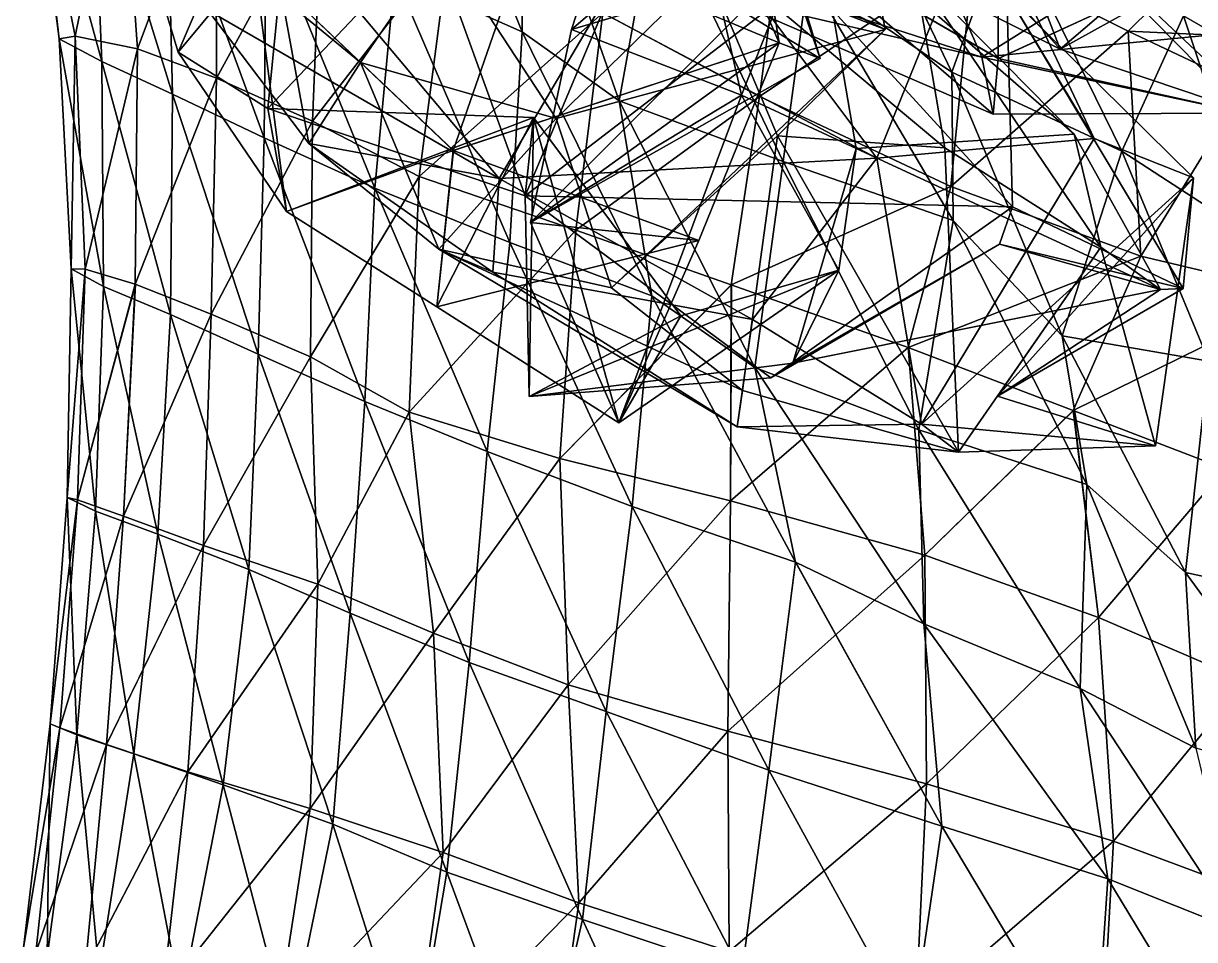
# Model space of a CAD drawing. Header units: metres. Extents: x -17 to 48, y -1 to 120.
# Drawn here: x -15.89 to -7.72, y 4.42 to 10.81 of the extents above; entities that cross this region are included whole.
import ezdxf

# ---------------------------------------------------------------- set-up
doc = ezdxf.new("R2010")
doc.units = ezdxf.units.M

msp = doc.modelspace()

# ---------------------------------------------------------------- linework, layer by layer
for points in [[(-12.4078, 10.7498, -3.81267), (-13.2963, 11.1441, -3.16766), (-13.1627, 12.6104, -3.52009), (-13.1626, 12.6105, -3.51999)], [(-12.4078, 10.7498, -3.81267), (-13.1627, 12.6104, -3.52009), (-12.3933, 12.1537, -4.34406), (-12.3932, 12.1538, -4.34396)], [(-15.5244, 10.718, 2.05732), (-15.2066, 12.2876, 3.47902), (-15.8479, 12.3323, 2.30582), (-15.8478, 12.3324, 2.30592)], [(-15.6374, 10.7004, 0.805627), (-15.5244, 10.718, 2.05732), (-15.8479, 12.3323, 2.30582), (-15.8478, 12.3324, 2.30592)], [(-15.6374, 10.7004, 0.805627), (-15.8479, 12.3323, 2.30582), (-15.8215, 12.3126, 0.937562), (-15.8214, 12.3127, 0.937662)], [(-15.3384, 10.5429, -0.456269), (-15.6374, 10.7004, 0.805627), (-15.8215, 12.3126, 0.937562), (-15.8214, 12.3127, 0.937662)], [(-15.3384, 10.5429, -0.456269), (-15.8215, 12.3126, 0.937562), (-15.4036, 12.1247, -0.395186), (-15.4035, 12.1248, -0.395086)], [(-15.5244, 10.718, 2.05732), (-15.0901, 10.6311, 3.21754), (-15.2066, 12.2876, 3.47902), (-15.2065, 12.2877, 3.47912)], [(-15.0901, 10.6311, 3.21754), (-14.5428, 12.0889, 4.4953), (-15.2066, 12.2876, 3.47902), (-15.2065, 12.2877, 3.47912)], [(-9.4097, 10.4669, -5.89242), (-10.4101, 11.144, -5.41032), (-10.2439, 12.2065, -6.46474), (-10.2438, 12.2066, -6.46464)], [(-9.4097, 10.4669, -5.89242), (-10.2439, 12.2065, -6.46474), (-9.02125, 11.5456, -6.87581), (-9.02115, 11.5457, -6.87571)], [(-14.8458, 10.3147, -1.46882), (-15.3384, 10.5429, -0.456269), (-15.4036, 12.1247, -0.395186), (-15.4035, 12.1248, -0.395086)], [(-14.8458, 10.3147, -1.46882), (-15.4036, 12.1247, -0.395186), (-14.882, 11.8561, -1.48033), (-14.8819, 11.8562, -1.48023)], [(-11.7309, 10.2687, -4.61491), (-12.4078, 10.7498, -3.81267), (-12.3933, 12.1537, -4.34406), (-12.3932, 12.1538, -4.34396)], [(-11.7309, 10.2687, -4.61491), (-12.3933, 12.1537, -4.34406), (-11.4728, 11.6915, -4.94554), (-11.4727, 11.6916, -4.94544)], [(-15.0901, 10.6311, 3.21754), (-14.5389, 10.427, 4.20582), (-14.5428, 12.0889, 4.4953), (-14.5427, 12.089, 4.4954)], [(-14.5389, 10.427, 4.20582), (-13.8011, 11.7766, 5.39245), (-14.5428, 12.0889, 4.4953), (-14.5427, 12.089, 4.4954)], [(-14.2069, 10.0095, -2.38617), (-14.8458, 10.3147, -1.46882), (-14.882, 11.8561, -1.48033), (-14.8819, 11.8562, -1.48023)], [(-14.2069, 10.0095, -2.38617), (-14.882, 11.8561, -1.48033), (-14.1935, 11.5238, -2.44932), (-14.1934, 11.5239, -2.44922)], [(-11.8446, 10.8822, 6.50349), (-10.7523, 10.2986, 6.75252), (-10.5502, 11.8469, 7.22679), (-10.5501, 11.847, 7.22689)], [(-10.7523, 10.2986, 6.75252), (-9.25885, 11.2976, 6.78456), (-10.5502, 11.8469, 7.22679), (-10.5501, 11.847, 7.22689)], [(-14.5389, 10.427, 4.20582), (-13.8697, 10.1251, 5.08166), (-13.8011, 11.7766, 5.39245), (-13.801, 11.7767, 5.39255)], [(-13.8697, 10.1251, 5.08166), (-12.9147, 11.3641, 6.1237), (-13.8011, 11.7766, 5.39245), (-13.801, 11.7767, 5.39255)], [(-10.587, 9.84516, -4.72378), (-11.7309, 10.2687, -4.61491), (-11.4728, 11.6915, -4.94554), (-11.4727, 11.6916, -4.94544)], [(-10.587, 9.84516, -4.72378), (-11.4728, 11.6915, -4.94554), (-10.4101, 11.144, -5.41032), (-10.41, 11.1441, -5.41022)], [(-6.75429, 10.2615, -7.26011), (-7.79446, 10.861, -7.14573), (-7.15467, 11.7336, -8.28444), (-7.15457, 11.7337, -8.28434)], [(-13.4344, 9.65824, -3.16824), (-14.2069, 10.0095, -2.38617), (-14.1935, 11.5238, -2.44932), (-14.1934, 11.5239, -2.44922)], [(-13.4344, 9.65824, -3.16824), (-14.1935, 11.5238, -2.44932), (-13.2963, 11.1441, -3.16766), (-13.2962, 11.1442, -3.16756)], [(-8.22418, 9.91754, -6.05556), (-9.4097, 10.4669, -5.89242), (-9.02125, 11.5456, -6.87581), (-9.02115, 11.5457, -6.87571)], [(-8.22418, 9.91754, -6.05556), (-9.02125, 11.5456, -6.87581), (-7.79446, 10.861, -7.14573), (-7.79436, 10.8611, -7.14563)], [(-13.8697, 10.1251, 5.08166), (-13.1251, 9.74063, 5.89421), (-12.9147, 11.3641, 6.1237), (-12.9146, 11.3642, 6.1238)], [(-13.1251, 9.74063, 5.89421), (-11.8446, 10.8822, 6.50349), (-12.9147, 11.3641, 6.1237), (-12.9146, 11.3642, 6.1238)], [(-9.25885, 11.2976, 6.78456), (-8.17951, 10.7533, 6.03625), (-7.49421, 11.4327, 7.29334), (-7.49411, 11.4328, 7.29344)], [(-8.17951, 10.7533, 6.03625), (-6.40625, 10.673, 6.25687), (-7.49421, 11.4327, 7.29334), (-7.49411, 11.4328, 7.29344)], [(-10.7523, 10.2986, 6.75252), (-9.41643, 9.67112, 6.65746), (-9.25885, 11.2976, 6.78456), (-9.25875, 11.2977, 6.78467)], [(-9.41643, 9.67112, 6.65746), (-8.17951, 10.7533, 6.03625), (-9.25885, 11.2976, 6.78456), (-9.25875, 11.2977, 6.78467)], [(-12.4926, 9.28006, -3.67124), (-13.4344, 9.65824, -3.16824), (-13.2963, 11.1441, -3.16766), (-13.2962, 11.1442, -3.16756)], [(-12.4926, 9.28006, -3.67124), (-13.2963, 11.1441, -3.16766), (-12.4078, 10.7498, -3.81267), (-12.4077, 10.7499, -3.81257)], [(-9.40121, 9.43215, -4.80839), (-10.587, 9.84516, -4.72378), (-10.4101, 11.144, -5.41032), (-10.41, 11.1441, -5.41022)], [(-9.40121, 9.43215, -4.80839), (-10.4101, 11.144, -5.41032), (-9.4097, 10.4669, -5.89242), (-9.4096, 10.467, -5.89232)], [(-13.1251, 9.74063, 5.89421), (-12.0319, 9.36598, 6.02446), (-11.8446, 10.8822, 6.50349), (-11.8445, 10.8823, 6.50359)], [(-12.0319, 9.36598, 6.02446), (-10.7523, 10.2986, 6.75252), (-11.8446, 10.8822, 6.50349), (-11.8445, 10.8823, 6.50359)], [(-7.27603, 9.29926, -6.20458), (-8.22418, 9.91754, -6.05556), (-7.79446, 10.861, -7.14573), (-7.79436, 10.8611, -7.14563)], [(-7.27603, 9.29926, -6.20458), (-7.79446, 10.861, -7.14573), (-6.75429, 10.2615, -7.26011), (-6.75419, 10.2616, -7.26001)], [(-15.5528, 9.09466, 0.607055), (-15.5244, 10.718, 2.05732), (-15.6374, 10.7004, 0.805627), (-15.6373, 10.7005, 0.805727)], [(-15.5528, 9.09466, 0.607055), (-15.454, 9.09272, 1.83196), (-15.5244, 10.718, 2.05732), (-15.5243, 10.7181, 2.05742)], [(-15.454, 9.09272, 1.83196), (-15.0901, 10.6311, 3.21754), (-15.5244, 10.718, 2.05732), (-15.5243, 10.7181, 2.05742)], [(-11.5017, 8.90683, -4.10687), (-12.4926, 9.28006, -3.67124), (-12.4078, 10.7498, -3.81267), (-12.4077, 10.7499, -3.81257)], [(-11.5017, 8.90683, -4.10687), (-12.4078, 10.7498, -3.81267), (-11.7309, 10.2687, -4.61491), (-11.7308, 10.2688, -4.61481)], [(-9.41643, 9.67112, 6.65746), (-8.09207, 9.18381, 6.1554), (-8.17951, 10.7533, 6.03625), (-8.17941, 10.7534, 6.03635)], [(-8.09207, 9.18381, 6.1554), (-7.36467, 10.3684, 5.00375), (-8.17951, 10.7533, 6.03625), (-8.17941, 10.7534, 6.03635)], [(-8.17951, 10.7533, 6.03625), (-7.36467, 10.3684, 5.00375), (-6.40625, 10.673, 6.25687), (-6.40615, 10.6731, 6.25697)], [(-15.328, 8.97116, -0.627404), (-15.5528, 9.09466, 0.607055), (-15.6374, 10.7004, 0.805627), (-15.6373, 10.7005, 0.805727)], [(-15.328, 8.97116, -0.627404), (-15.6374, 10.7004, 0.805627), (-15.3384, 10.5429, -0.456269), (-15.3383, 10.543, -0.456169)], [(-15.454, 9.09272, 1.83196), (-15.1051, 8.98746, 2.98941), (-15.0901, 10.6311, 3.21754), (-15.09, 10.6312, 3.21764)], [(-15.1051, 8.98746, 2.98941), (-14.5389, 10.427, 4.20582), (-15.0901, 10.6311, 3.21754), (-15.09, 10.6312, 3.21764)], [(-14.8603, 8.77698, -1.6124), (-15.328, 8.97116, -0.627404), (-15.3384, 10.5429, -0.456269), (-15.3383, 10.543, -0.456169)], [(-14.8603, 8.77698, -1.6124), (-15.3384, 10.5429, -0.456269), (-14.8458, 10.3147, -1.46882), (-14.8457, 10.3148, -1.46872)], [(-8.6405, 8.62819, -5.44507), (-9.40121, 9.43215, -4.80839), (-9.4097, 10.4669, -5.89242), (-9.4096, 10.467, -5.89232)], [(-8.6405, 8.62819, -5.44507), (-9.4097, 10.4669, -5.89242), (-8.22418, 9.91754, -6.05556), (-8.22408, 9.91764, -6.05546)], [(-15.1051, 8.98746, 2.98941), (-14.5752, 8.77909, 3.96593), (-14.5389, 10.427, 4.20582), (-14.5388, 10.4271, 4.20592)], [(-14.5752, 8.77909, 3.96593), (-13.8697, 10.1251, 5.08166), (-14.5389, 10.427, 4.20582), (-14.5388, 10.4271, 4.20592)], [(-14.249, 8.50106, -2.51421), (-14.8603, 8.77698, -1.6124), (-14.8458, 10.3147, -1.46882), (-14.8457, 10.3148, -1.46872)], [(-14.249, 8.50106, -2.51421), (-14.8458, 10.3147, -1.46882), (-14.2069, 10.0095, -2.38617), (-14.2068, 10.0096, -2.38607)], [(-12.0319, 9.36598, 6.02446), (-10.9482, 8.98463, 5.87237), (-10.7523, 10.2986, 6.75252), (-10.7522, 10.2987, 6.75262)], [(-10.9482, 8.98463, 5.87237), (-9.41643, 9.67112, 6.65746), (-10.7523, 10.2986, 6.75252), (-10.7522, 10.2987, 6.75262)], [(-8.09207, 9.18381, 6.1554), (-6.93375, 8.91025, 5.30672), (-7.36467, 10.3684, 5.00375), (-7.36457, 10.3685, 5.00385)], [(-10.7834, 8.408, -4.99448), (-11.5017, 8.90683, -4.10687), (-11.7309, 10.2687, -4.61491), (-11.7308, 10.2688, -4.61481)], [(-10.7834, 8.408, -4.99448), (-11.7309, 10.2687, -4.61491), (-10.587, 9.84516, -4.72378), (-10.5869, 9.84526, -4.72368)], [(-14.5752, 8.77909, 3.96593), (-13.884, 8.48217, 4.82701), (-13.8697, 10.1251, 5.08166), (-13.8696, 10.1252, 5.08176)], [(-13.884, 8.48217, 4.82701), (-13.1251, 9.74063, 5.89421), (-13.8697, 10.1251, 5.08166), (-13.8696, 10.1252, 5.08176)], [(-13.5035, 8.16957, -3.28563), (-14.249, 8.50106, -2.51421), (-14.2069, 10.0095, -2.38617), (-14.2068, 10.0096, -2.38607)], [(-13.5035, 8.16957, -3.28563), (-14.2069, 10.0095, -2.38617), (-13.4344, 9.65824, -3.16824), (-13.4343, 9.65834, -3.16814)], [(-7.61811, 8.45144, -5.00794), (-8.6405, 8.62819, -5.44507), (-8.22418, 9.91754, -6.05556), (-8.22408, 9.91764, -6.05546)], [(-7.61811, 8.45144, -5.00794), (-8.22418, 9.91754, -6.05556), (-7.27603, 9.29926, -6.20458), (-7.27593, 9.29936, -6.20448)], [(-9.63994, 7.97283, -4.6985), (-10.7834, 8.408, -4.99448), (-10.587, 9.84516, -4.72378), (-10.5869, 9.84526, -4.72368)], [(-9.63994, 7.97283, -4.6985), (-10.587, 9.84516, -4.72378), (-9.40121, 9.43215, -4.80839), (-9.40111, 9.43225, -4.80829)], [(-13.884, 8.48217, 4.82701), (-13.1946, 8.09571, 5.72876), (-13.1251, 9.74063, 5.89421), (-13.125, 9.74073, 5.89431)], [(-13.1946, 8.09571, 5.72876), (-12.0319, 9.36598, 6.02446), (-13.1251, 9.74063, 5.89421), (-13.125, 9.74073, 5.89431)], [(-12.6513, 7.82118, -3.89846), (-13.5035, 8.16957, -3.28563), (-13.4344, 9.65824, -3.16824), (-13.4343, 9.65834, -3.16814)], [(-12.6513, 7.82118, -3.89846), (-13.4344, 9.65824, -3.16824), (-12.4926, 9.28006, -3.67124), (-12.4925, 9.28016, -3.67114)], [(-10.9482, 8.98463, 5.87237), (-9.71449, 8.54687, 5.56815), (-9.41643, 9.67112, 6.65746), (-9.41633, 9.67122, 6.65756)], [(-9.71449, 8.54687, 5.56815), (-8.09207, 9.18381, 6.1554), (-9.41643, 9.67112, 6.65746), (-9.41633, 9.67122, 6.65756)], [(-8.46849, 7.59129, -4.37186), (-9.63994, 7.97283, -4.6985), (-9.40121, 9.43215, -4.80839), (-9.40111, 9.43225, -4.80829)], [(-8.46849, 7.59129, -4.37186), (-9.40121, 9.43215, -4.80839), (-8.6405, 8.62819, -5.44507), (-8.6404, 8.62829, -5.44497)], [(-13.1946, 8.09571, 5.72876), (-12.1443, 7.7714, 6.28553), (-12.0319, 9.36598, 6.02446), (-12.0318, 9.36608, 6.02456)], [(-12.1443, 7.7714, 6.28553), (-10.9482, 8.98463, 5.87237), (-12.0319, 9.36598, 6.02446), (-12.0318, 9.36608, 6.02456)], [(-11.6409, 7.43765, -4.21154), (-12.6513, 7.82118, -3.89846), (-12.4926, 9.28006, -3.67124), (-12.4925, 9.28016, -3.67114)], [(-11.6409, 7.43765, -4.21154), (-12.4926, 9.28006, -3.67124), (-11.5017, 8.90683, -4.10687), (-11.5016, 8.90693, -4.10677)], [(-9.71449, 8.54687, 5.56815), (-8.56284, 8.10725, 5.08611), (-8.09207, 9.18381, 6.1554), (-8.09197, 9.18391, 6.1555)], [(-8.56284, 8.10725, 5.08611), (-6.93375, 8.91025, 5.30672), (-8.09207, 9.18381, 6.1554), (-8.09197, 9.18391, 6.1555)], [(-15.383, 7.40514, -0.830793), (-15.5803, 7.50057, 0.402637), (-15.5528, 9.09466, 0.607055), (-15.5527, 9.09476, 0.607155)], [(-15.5803, 7.50057, 0.402637), (-15.454, 9.09272, 1.83196), (-15.5528, 9.09466, 0.607055), (-15.5527, 9.09476, 0.607155)], [(-15.5803, 7.50057, 0.402637), (-15.509, 7.48332, 1.62695), (-15.454, 9.09272, 1.83196), (-15.4539, 9.09282, 1.83206)], [(-15.383, 7.40514, -0.830793), (-15.5528, 9.09466, 0.607055), (-15.328, 8.97116, -0.627404), (-15.3279, 8.97126, -0.627304)], [(-15.509, 7.48332, 1.62695), (-15.1051, 8.98746, 2.98941), (-15.454, 9.09272, 1.83196), (-15.4539, 9.09282, 1.83206)], [(-15.509, 7.48332, 1.62695), (-15.1877, 7.36933, 2.78834), (-15.1051, 8.98746, 2.98941), (-15.105, 8.98756, 2.98951)], [(-15.1877, 7.36933, 2.78834), (-14.5752, 8.77909, 3.96593), (-15.1051, 8.98746, 2.98941), (-15.105, 8.98756, 2.98951)], [(-14.9472, 7.24363, -1.82376), (-15.383, 7.40514, -0.830793), (-15.328, 8.97116, -0.627404), (-15.3279, 8.97126, -0.627304)], [(-14.9472, 7.24363, -1.82376), (-15.328, 8.97116, -0.627404), (-14.8603, 8.77698, -1.6124), (-14.8602, 8.77708, -1.6123)], [(-12.1443, 7.7714, 6.28553), (-10.9548, 7.47646, 6.44077), (-10.9482, 8.98463, 5.87237), (-10.9481, 8.98473, 5.87247)], [(-10.5011, 7.04985, -4.48477), (-11.6409, 7.43765, -4.21154), (-11.5017, 8.90683, -4.10687), (-11.5016, 8.90693, -4.10677)], [(-10.5011, 7.04985, -4.48477), (-11.5017, 8.90683, -4.10687), (-10.7834, 8.408, -4.99448), (-10.7833, 8.4081, -4.99438)], [(-10.9548, 7.47646, 6.44077), (-9.71449, 8.54687, 5.56815), (-10.9482, 8.98463, 5.87237), (-10.9481, 8.98473, 5.87247)], [(-8.56284, 8.10725, 5.08611), (-7.50471, 7.69925, 4.48128), (-6.93375, 8.91025, 5.30672), (-6.93365, 8.91035, 5.30682)], [(-15.1877, 7.36933, 2.78834), (-14.6307, 7.16608, 3.74758), (-14.5752, 8.77909, 3.96593), (-14.5751, 8.77919, 3.96603)], [(-14.3134, 6.99668, -2.70897), (-14.9472, 7.24363, -1.82376), (-14.8603, 8.77698, -1.6124), (-14.8602, 8.77708, -1.6123)], [(-14.3134, 6.99668, -2.70897), (-14.8603, 8.77698, -1.6124), (-14.249, 8.50106, -2.51421), (-14.2489, 8.50116, -2.51411)], [(-14.6307, 7.16608, 3.74758), (-13.884, 8.48217, 4.82701), (-14.5752, 8.77909, 3.96593), (-14.5751, 8.77919, 3.96603)], [(-7.78042, 6.97587, -4.99995), (-8.46849, 7.59129, -4.37186), (-8.6405, 8.62819, -5.44507), (-8.6404, 8.62829, -5.44497)], [(-7.78042, 6.97587, -4.99995), (-8.6405, 8.62819, -5.44507), (-7.61811, 8.45144, -5.00794), (-7.61801, 8.45154, -5.00784)], [(-13.6071, 6.69206, -3.53279), (-14.3134, 6.99668, -2.70897), (-14.249, 8.50106, -2.51421), (-14.2489, 8.50116, -2.51411)], [(-13.6071, 6.69206, -3.53279), (-14.249, 8.50106, -2.51421), (-13.5035, 8.16957, -3.28563), (-13.5034, 8.16967, -3.28553)], [(-10.9548, 7.47646, 6.44077), (-9.59759, 7.09765, 6.23656), (-9.71449, 8.54687, 5.56815), (-9.71439, 8.54697, 5.56825)], [(-9.59759, 7.09765, 6.23656), (-8.56284, 8.10725, 5.08611), (-9.71449, 8.54687, 5.56815), (-9.71439, 8.54697, 5.56825)], [(-14.6307, 7.16608, 3.74758), (-13.8332, 6.89593, 4.51934), (-13.884, 8.48217, 4.82701), (-13.8839, 8.48227, 4.82711)], [(-13.8332, 6.89593, 4.51934), (-13.1946, 8.09571, 5.72876), (-13.884, 8.48217, 4.82701), (-13.8839, 8.48227, 4.82711)], [(-7.11988, 6.83214, -4.08889), (-7.78042, 6.97587, -4.99995), (-7.61811, 8.45144, -5.00794), (-7.61801, 8.45154, -5.00784)], [(-9.60552, 6.61885, -5.29363), (-10.5011, 7.04985, -4.48477), (-10.7834, 8.408, -4.99448), (-10.7833, 8.4081, -4.99438)], [(-9.60552, 6.61885, -5.29363), (-10.7834, 8.408, -4.99448), (-9.63994, 7.97283, -4.6985), (-9.63984, 7.97293, -4.6984)], [(-12.7759, 6.34954, -4.16352), (-13.6071, 6.69206, -3.53279), (-13.5035, 8.16957, -3.28563), (-13.5034, 8.16967, -3.28553)], [(-12.7759, 6.34954, -4.16352), (-13.5035, 8.16957, -3.28563), (-12.6513, 7.82118, -3.89846), (-12.6512, 7.82128, -3.89836)], [(-13.8332, 6.89593, 4.51934), (-13.0258, 6.55215, 5.32419), (-13.1946, 8.09571, 5.72876), (-13.1945, 8.09581, 5.72886)], [(-13.0258, 6.55215, 5.32419), (-12.1443, 7.7714, 6.28553), (-13.1946, 8.09571, 5.72876), (-13.1945, 8.09581, 5.72886)], [(-9.59759, 7.09765, 6.23656), (-8.38737, 6.6633, 5.70961), (-8.56284, 8.10725, 5.08611), (-8.56274, 8.10735, 5.08622)], [(-8.38737, 6.6633, 5.70961), (-7.50471, 7.69925, 4.48128), (-8.56284, 8.10725, 5.08611), (-8.56274, 8.10735, 5.08622)], [(-8.51496, 6.1669, -4.79688), (-9.60552, 6.61885, -5.29363), (-9.63994, 7.97283, -4.6985), (-9.63984, 7.97293, -4.6984)], [(-8.51496, 6.1669, -4.79688), (-9.63994, 7.97283, -4.6985), (-8.46849, 7.59129, -4.37186), (-8.46839, 7.59139, -4.37176)], [(-13.0258, 6.55215, 5.32419), (-12.0865, 6.19279, 6.00835), (-12.1443, 7.7714, 6.28553), (-12.1442, 7.7715, 6.28563)], [(-11.8209, 6.00656, -4.61969), (-12.7759, 6.34954, -4.16352), (-12.6513, 7.82118, -3.89846), (-12.6512, 7.82128, -3.89836)], [(-11.8209, 6.00656, -4.61969), (-12.6513, 7.82118, -3.89846), (-11.6409, 7.43765, -4.21154), (-11.6408, 7.43775, -4.21144)], [(-12.0865, 6.19279, 6.00835), (-10.9548, 7.47646, 6.44077), (-12.1443, 7.7714, 6.28553), (-12.1442, 7.7715, 6.28563)], [(-8.38737, 6.6633, 5.70961), (-7.35943, 6.2196, 4.99308), (-7.50471, 7.69925, 4.48128), (-7.50461, 7.69935, 4.48138)], [(-7.70861, 5.74968, -4.15829), (-8.51496, 6.1669, -4.79688), (-8.46849, 7.59129, -4.37186), (-8.46839, 7.59139, -4.37176)], [(-7.70861, 5.74968, -4.15829), (-8.46849, 7.59129, -4.37186), (-7.78042, 6.97587, -4.99995), (-7.78032, 6.97597, -4.99985)], [(-15.5126, 5.84471, -1.02822), (-15.6983, 5.92092, 0.216199), (-15.5803, 7.50057, 0.402637), (-15.5802, 7.50067, 0.402737)], [(-15.6983, 5.92092, 0.216199), (-15.509, 7.48332, 1.62695), (-15.5803, 7.50057, 0.402637), (-15.5802, 7.50067, 0.402737)], [(-15.6983, 5.92092, 0.216199), (-15.6315, 5.89362, 1.45112), (-15.509, 7.48332, 1.62695), (-15.5089, 7.48342, 1.62705)], [(-15.6315, 5.89362, 1.45112), (-15.1877, 7.36933, 2.78834), (-15.509, 7.48332, 1.62695), (-15.5089, 7.48342, 1.62705)], [(-15.5126, 5.84471, -1.02822), (-15.5803, 7.50057, 0.402637), (-15.383, 7.40514, -0.830793), (-15.3829, 7.40524, -0.830693)], [(-12.0865, 6.19279, 6.00835), (-10.9724, 5.87044, 6.41318), (-10.9548, 7.47646, 6.44077), (-10.9547, 7.47656, 6.44087)], [(-10.6863, 5.59649, -4.79655), (-11.8209, 6.00656, -4.61969), (-11.6409, 7.43765, -4.21154), (-11.6408, 7.43775, -4.21144)], [(-10.6863, 5.59649, -4.79655), (-11.6409, 7.43765, -4.21154), (-10.5011, 7.04985, -4.48477), (-10.501, 7.04995, -4.48467)], [(-10.9724, 5.87044, 6.41318), (-9.59759, 7.09765, 6.23656), (-10.9548, 7.47646, 6.44077), (-10.9547, 7.47656, 6.44087)], [(-15.6315, 5.89362, 1.45112), (-15.3053, 5.77746, 2.62006), (-15.1877, 7.36933, 2.78834), (-15.1876, 7.36943, 2.78844)], [(-15.1159, 5.71026, -2.04559), (-15.5126, 5.84471, -1.02822), (-15.383, 7.40514, -0.830793), (-15.3829, 7.40524, -0.830693)], [(-15.1159, 5.71026, -2.04559), (-15.383, 7.40514, -0.830793), (-14.9472, 7.24363, -1.82376), (-14.9471, 7.24373, -1.82366)], [(-15.3053, 5.77746, 2.62006), (-14.6307, 7.16608, 3.74758), (-15.1877, 7.36933, 2.78834), (-15.1876, 7.36943, 2.78844)], [(-14.4936, 5.49493, -2.95214), (-15.1159, 5.71026, -2.04559), (-14.9472, 7.24363, -1.82376), (-14.9471, 7.24373, -1.82366)], [(-14.4936, 5.49493, -2.95214), (-14.9472, 7.24363, -1.82376), (-14.3134, 6.99668, -2.70897), (-14.3133, 6.99678, -2.70887)], [(-15.3053, 5.77746, 2.62006), (-14.7388, 5.58586, 3.58144), (-14.6307, 7.16608, 3.74758), (-14.6306, 7.16618, 3.74768)], [(-14.7388, 5.58586, 3.58144), (-13.8332, 6.89593, 4.51934), (-14.6307, 7.16608, 3.74758), (-14.6306, 7.16618, 3.74768)], [(-10.9724, 5.87044, 6.41318), (-9.58655, 5.50196, 6.46087), (-9.59759, 7.09765, 6.23656), (-9.59749, 7.09775, 6.23666)], [(-9.47945, 5.20579, -4.90708), (-10.6863, 5.59649, -4.79655), (-10.5011, 7.04985, -4.48477), (-10.501, 7.04995, -4.48467)], [(-9.47945, 5.20579, -4.90708), (-10.5011, 7.04985, -4.48477), (-9.60552, 6.61885, -5.29363), (-9.60542, 6.61895, -5.29353)], [(-9.58655, 5.50196, 6.46087), (-8.38737, 6.6633, 5.70961), (-9.59759, 7.09765, 6.23656), (-9.59749, 7.09775, 6.23666)], [(-13.7284, 5.21947, -3.7558), (-14.4936, 5.49493, -2.95214), (-14.3134, 6.99668, -2.70897), (-14.3133, 6.99678, -2.70887)], [(-13.7284, 5.21947, -3.7558), (-14.3134, 6.99668, -2.70897), (-13.6071, 6.69206, -3.53279), (-13.607, 6.69216, -3.53269)], [(-6.68576, 5.47307, -4.52281), (-7.70861, 5.74968, -4.15829), (-7.78042, 6.97587, -4.99995), (-7.78032, 6.97597, -4.99985)], [(-6.68576, 5.47307, -4.52281), (-7.78042, 6.97587, -4.99995), (-7.11988, 6.83214, -4.08889), (-7.11978, 6.83224, -4.08879)], [(-14.7388, 5.58586, 3.58144), (-13.8868, 5.33013, 4.29143), (-13.8332, 6.89593, 4.51934), (-13.8331, 6.89603, 4.51944)], [(-13.8868, 5.33013, 4.29143), (-13.0258, 6.55215, 5.32419), (-13.8332, 6.89593, 4.51934), (-13.8331, 6.89603, 4.51944)], [(-12.9327, 4.88586, -4.53102), (-13.7284, 5.21947, -3.7558), (-13.6071, 6.69206, -3.53279), (-13.607, 6.69216, -3.53269)], [(-12.9327, 4.88586, -4.53102), (-13.6071, 6.69206, -3.53279), (-12.7759, 6.34954, -4.16352), (-12.7758, 6.34964, -4.16342)], [(-8.32138, 4.83815, -5.43141), (-9.47945, 5.20579, -4.90708), (-9.60552, 6.61885, -5.29363), (-9.60542, 6.61895, -5.29353)], [(-8.32138, 4.83815, -5.43141), (-9.60552, 6.61885, -5.29363), (-8.51496, 6.1669, -4.79688), (-8.51486, 6.167, -4.79678)], [(-9.58655, 5.50196, 6.46087), (-8.28311, 5.10222, 6.08085), (-8.38737, 6.6633, 5.70961), (-8.38727, 6.6634, 5.70971)], [(-8.28311, 5.10222, 6.08085), (-7.35943, 6.2196, 4.99308), (-8.38737, 6.6633, 5.70961), (-8.38727, 6.6634, 5.70971)], [(-13.8868, 5.33013, 4.29143), (-12.9579, 5.02184, 4.94948), (-13.0258, 6.55215, 5.32419), (-13.0257, 6.55225, 5.32429)], [(-12.9579, 5.02184, 4.94948), (-12.0865, 6.19279, 6.00835), (-13.0258, 6.55215, 5.32419), (-13.0257, 6.55225, 5.32429)], [(-11.9859, 4.5544, -5.03417), (-12.9327, 4.88586, -4.53102), (-12.7759, 6.34954, -4.16352), (-12.7758, 6.34964, -4.16342)], [(-11.9859, 4.5544, -5.03417), (-12.7759, 6.34954, -4.16352), (-11.8209, 6.00656, -4.61969), (-11.8208, 6.00666, -4.61959)], [(-8.28311, 5.10222, 6.08085), (-7.1521, 4.68201, 5.43058), (-7.35943, 6.2196, 4.99308), (-7.35933, 6.2197, 4.99318)], [(-12.9579, 5.02184, 4.94948), (-12.0128, 4.6722, 5.59278), (-12.0865, 6.19279, 6.00835), (-12.0864, 6.19289, 6.00845)], [(-12.0128, 4.6722, 5.59278), (-10.9724, 5.87044, 6.41318), (-12.0865, 6.19279, 6.00835), (-12.0864, 6.19289, 6.00845)], [(-7.40209, 4.47231, -4.91093), (-8.32138, 4.83815, -5.43141), (-8.51496, 6.1669, -4.79688), (-8.51486, 6.167, -4.79678)], [(-7.40209, 4.47231, -4.91093), (-8.51496, 6.1669, -4.79688), (-7.70861, 5.74968, -4.15829), (-7.70851, 5.74978, -4.15819)], [(-10.8755, 4.183, -5.33862), (-11.9859, 4.5544, -5.03417), (-11.8209, 6.00656, -4.61969), (-11.8208, 6.00666, -4.61959)], [(-10.8755, 4.183, -5.33862), (-11.8209, 6.00656, -4.61969), (-10.6863, 5.59649, -4.79655), (-10.6862, 5.59659, -4.79645)], [(-15.7194, 4.29419, -1.20356), (-15.8856, 4.35777, 0.064175), (-15.6983, 5.92092, 0.216199), (-15.6982, 5.92102, 0.216299)], [(-15.8856, 4.35777, 0.064175), (-15.6315, 5.89362, 1.45112), (-15.6983, 5.92092, 0.216199), (-15.6982, 5.92102, 0.216299)], [(-15.8856, 4.35777, 0.064175), (-15.7997, 4.32268, 1.32164), (-15.6315, 5.89362, 1.45112), (-15.6314, 5.89372, 1.45122)], [(-15.7997, 4.32268, 1.32164), (-15.3053, 5.77746, 2.62006), (-15.6315, 5.89362, 1.45112), (-15.6314, 5.89372, 1.45122)], [(-15.7194, 4.29419, -1.20356), (-15.6983, 5.92092, 0.216199), (-15.5126, 5.84471, -1.02822), (-15.5125, 5.84481, -1.02812)], [(-15.3571, 4.17606, -2.24873), (-15.7194, 4.29419, -1.20356), (-15.5126, 5.84471, -1.02822), (-15.5125, 5.84481, -1.02812)], [(-15.3571, 4.17606, -2.24873), (-15.5126, 5.84471, -1.02822), (-15.1159, 5.71026, -2.04559), (-15.1158, 5.71036, -2.04549)], [(-12.0128, 4.6722, 5.59278), (-10.9634, 4.33291, 6.05745), (-10.9724, 5.87044, 6.41318), (-10.9723, 5.87054, 6.41328)], [(-10.9634, 4.33291, 6.05745), (-9.58655, 5.50196, 6.46087), (-10.9724, 5.87044, 6.41318), (-10.9723, 5.87054, 6.41328)], [(-15.7997, 4.32268, 1.32164), (-15.4554, 4.20775, 2.50683), (-15.3053, 5.77746, 2.62006), (-15.3052, 5.77756, 2.62016)], [(-15.4554, 4.20775, 2.50683), (-14.7388, 5.58586, 3.58144), (-15.3053, 5.77746, 2.62006), (-15.3052, 5.77756, 2.62016)], [(-14.7859, 3.98914, -3.19811), (-15.3571, 4.17606, -2.24873), (-15.1159, 5.71026, -2.04559), (-15.1158, 5.71036, -2.04549)], [(-14.7859, 3.98914, -3.19811), (-15.1159, 5.71026, -2.04559), (-14.4936, 5.49493, -2.95214), (-14.4935, 5.49503, -2.95204)], [(-15.4554, 4.20775, 2.50683), (-14.9148, 4.02992, 3.50082), (-14.7388, 5.58586, 3.58144), (-14.7387, 5.58596, 3.58154)], [(-14.9148, 4.02992, 3.50082), (-13.8868, 5.33013, 4.29143), (-14.7388, 5.58586, 3.58144), (-14.7387, 5.58596, 3.58154)], [(-9.69025, 3.77817, -5.36952), (-10.8755, 4.183, -5.33862), (-10.6863, 5.59649, -4.79655), (-10.6862, 5.59659, -4.79645)], [(-9.69025, 3.77817, -5.36952), (-10.6863, 5.59649, -4.79655), (-9.47945, 5.20579, -4.90708), (-9.47935, 5.20589, -4.90698)], [(-14.0325, 3.74216, -4.01296), (-14.7859, 3.98914, -3.19811), (-14.4936, 5.49493, -2.95214), (-14.4935, 5.49503, -2.95204)], [(-14.0325, 3.74216, -4.01296), (-14.4936, 5.49493, -2.95214), (-13.7284, 5.21947, -3.7558), (-13.7283, 5.21957, -3.7557)], [(-10.9634, 4.33291, 6.05745), (-9.66222, 3.91245, 6.23637), (-9.58655, 5.50196, 6.46087), (-9.58645, 5.50206, 6.46097)], [(-9.66222, 3.91245, 6.23637), (-8.28311, 5.10222, 6.08085), (-9.58655, 5.50196, 6.46087), (-9.58645, 5.50206, 6.46097)], [(-14.9148, 4.02992, 3.50082), (-14.1252, 3.78811, 4.29291), (-13.8868, 5.33013, 4.29143), (-13.8867, 5.33023, 4.29153)], [(-14.1252, 3.78811, 4.29291), (-12.9579, 5.02184, 4.94948), (-13.8868, 5.33013, 4.29143), (-13.8867, 5.33023, 4.29153)], [(-13.1715, 3.46699, -4.73655), (-14.0325, 3.74216, -4.01296), (-13.7284, 5.21947, -3.7558), (-13.7283, 5.21957, -3.7557)], [(-13.1715, 3.46699, -4.73655), (-13.7284, 5.21947, -3.7558), (-12.9327, 4.88586, -4.53102), (-12.9326, 4.88596, -4.53092)], [(-8.41663, 3.42416, -5.35347), (-9.69025, 3.77817, -5.36952), (-9.47945, 5.20579, -4.90708), (-9.47935, 5.20589, -4.90698)], [(-8.41663, 3.42416, -5.35347), (-9.47945, 5.20579, -4.90708), (-8.32138, 4.83815, -5.43141), (-8.32128, 4.83825, -5.4313)], [(-9.66222, 3.91245, 6.23637), (-8.3722, 3.49357, 5.97692), (-8.28311, 5.10222, 6.08085), (-8.28301, 5.10232, 6.08095)], [(-8.3722, 3.49357, 5.97692), (-7.1521, 4.68201, 5.43058), (-8.28311, 5.10222, 6.08085), (-8.28301, 5.10232, 6.08095)], [(-14.1252, 3.78811, 4.29291), (-13.1787, 3.47602, 4.92095), (-12.9579, 5.02184, 4.94948), (-12.9578, 5.02194, 4.94958)], [(-13.1787, 3.47602, 4.92095), (-12.0128, 4.6722, 5.59278), (-12.9579, 5.02184, 4.94948), (-12.9578, 5.02194, 4.94958)], [(-12.3, 3.17564, -5.4847), (-13.1715, 3.46699, -4.73655), (-12.9327, 4.88586, -4.53102), (-12.9326, 4.88596, -4.53092)], [(-12.3, 3.17564, -5.4847), (-12.9327, 4.88586, -4.53102), (-11.9859, 4.5544, -5.03417), (-11.9858, 4.5545, -5.03407)], [(-7.28368, 3.12228, -5.51869), (-8.41663, 3.42416, -5.35347), (-8.32138, 4.83815, -5.43141), (-8.32128, 4.83825, -5.4313)], [(-7.28368, 3.12228, -5.51869), (-8.32138, 4.83815, -5.43141), (-7.40209, 4.47231, -4.91093), (-7.40199, 4.47241, -4.91083)], [(-13.1787, 3.47602, 4.92095), (-12.2257, 3.1515, 5.51869), (-12.0128, 4.6722, 5.59278), (-12.0127, 4.6723, 5.59288)], [(-12.2257, 3.1515, 5.51869), (-10.9634, 4.33291, 6.05745), (-12.0128, 4.6722, 5.59278), (-12.0127, 4.6723, 5.59288)], [(-8.3722, 3.49357, 5.97692), (-7.20938, 3.09814, 5.4847), (-7.1521, 4.68201, 5.43058), (-7.152, 4.68211, 5.43068)], [(-11.1865, 2.81384, -5.8658), (-12.3, 3.17564, -5.4847), (-11.9859, 4.5544, -5.03417), (-11.9858, 4.5545, -5.03407)], [(-11.1865, 2.81384, -5.8658), (-11.9859, 4.5544, -5.03417), (-10.8755, 4.183, -5.33862), (-10.8754, 4.1831, -5.33852)]]:
    msp.add_3dface(points)
at = {"layer": '19'}
for points in [[(-6.96278, 12.0402, -2.4478), (-7.29469, 10.7505, -2.14434), (-8.92165, 12.587, -2.77314), (-8.92155, 12.5871, -2.77304)], [(-8.39303, 11.61, -1.14182), (-8.92165, 12.587, -2.77314), (-7.29469, 10.7505, -2.14434), (-7.29459, 10.7506, -2.14424)], [(-8.39303, 11.61, -1.14182), (-7.29469, 10.7505, -2.14434), (-6.57417, 11.9929, -0.368753), (-6.57407, 11.993, -0.368653)], [(-10.3866, 11.4985, -3.85881), (-9.46449, 11.5376, -5.36169), (-8.65461, 10.6275, -3.45196), (-8.65451, 10.6276, -3.45186)], [(-8.06578, 10.9537, -5.24193), (-8.65461, 10.6275, -3.45196), (-9.46449, 11.5376, -5.36169), (-9.46439, 11.5377, -5.36159)], [(-10.3866, 11.4985, -3.85881), (-8.65461, 10.6275, -3.45196), (-8.95332, 11.4031, -1.9135), (-8.95322, 11.4032, -1.9134)], [(-7.68844, 11.4568, -1.46218), (-8.95332, 11.4031, -1.9135), (-8.65461, 10.6275, -3.45196), (-8.65451, 10.6276, -3.45186)], [(-7.68844, 11.4568, -1.46218), (-8.65461, 10.6275, -3.45196), (-7.20005, 10.1381, -3.72012), (-7.19995, 10.1382, -3.72002)], [(-6.24691, 11.371, -5.96326), (-5.51945, 10.7284, -4.99962), (-8.06578, 10.9537, -5.24193), (-8.06568, 10.9538, -5.24183)], [(-8.06578, 10.9537, -5.24193), (-7.20005, 10.1381, -3.72012), (-8.65461, 10.6275, -3.45196), (-8.65451, 10.6276, -3.45186)], [(-8.06578, 10.9537, -5.24193), (-5.51945, 10.7284, -4.99962), (-7.20005, 10.1381, -3.72012), (-7.19995, 10.1382, -3.72002)]]:
    msp.add_3dface(points, dxfattribs=at)
at = {"layer": '20'}
for points in [[(-10.8693, 11.1112, 4.97047), (-9.20043, 10.5718, 4.68785), (-9.80038, 11.9504, 6.4351), (-9.80028, 11.9505, 6.4352)], [(-9.20043, 10.5718, 4.68785), (-8.20077, 11.2004, 5.66329), (-9.80038, 11.9504, 6.4351), (-9.80028, 11.9505, 6.4352)], [(-10.5853, 11.4333, 1.77474), (-9.09035, 11.7277, 3.46838), (-9.08598, 10.5627, 1.40352), (-9.08588, 10.5628, 1.40362)], [(-8.1601, 10.9911, 1.16238), (-9.08598, 10.5627, 1.40352), (-9.09035, 11.7277, 3.46838), (-9.09025, 11.7278, 3.46848)], [(-10.5853, 11.4333, 1.77474), (-9.1223, 10.1754, 3.36426), (-11.0214, 10.9973, 3.00548), (-11.0213, 10.9974, 3.00558)], [(-10.5853, 11.4333, 1.77474), (-9.08598, 10.5627, 1.40352), (-9.1223, 10.1754, 3.36426), (-9.1222, 10.1755, 3.36436)], [(-6.56342, 10.8288, 4.52007), (-8.20077, 11.2004, 5.66329), (-9.20043, 10.5718, 4.68785), (-9.20033, 10.5719, 4.68795)], [(-10.8693, 11.1112, 4.97047), (-11.0214, 10.9973, 3.00548), (-9.20043, 10.5718, 4.68785), (-9.20033, 10.5719, 4.68795)], [(-9.1223, 10.1754, 3.36426), (-9.20043, 10.5718, 4.68785), (-11.0214, 10.9973, 3.00548), (-11.0213, 10.9974, 3.00558)], [(-8.1601, 10.9911, 1.16238), (-7.36411, 10.1808, 3.26796), (-9.08598, 10.5627, 1.40352), (-9.08588, 10.5628, 1.40362)], [(-8.1601, 10.9911, 1.16238), (-6.39055, 11.0183, 1.22954), (-7.36411, 10.1808, 3.26796), (-7.36401, 10.1809, 3.26806)], [(-6.56342, 10.8288, 4.52007), (-9.20043, 10.5718, 4.68785), (-7.36411, 10.1808, 3.26796), (-7.36401, 10.1809, 3.26806)], [(-9.1223, 10.1754, 3.36426), (-7.36411, 10.1808, 3.26796), (-9.20043, 10.5718, 4.68785), (-9.20033, 10.5719, 4.68795)], [(-9.1223, 10.1754, 3.36426), (-9.08598, 10.5627, 1.40352), (-7.36411, 10.1808, 3.26796), (-7.36401, 10.1809, 3.26806)]]:
    msp.add_3dface(points, dxfattribs=at)
at = {"layer": '21'}
for points in [[(-12.062, 10.766, -0.886561), (-10.8765, 10.3064, -1.30701), (-11.428, 12.7175, -1.44081), (-11.4279, 12.7176, -1.44071)], [(-10.176, 12.38, -0.919146), (-12.062, 10.766, -0.886561), (-11.428, 12.7175, -1.44081), (-11.4279, 12.7176, -1.44071)], [(-10.3628, 11.6069, -0.25506), (-11.428, 12.7175, -1.44081), (-10.8765, 10.3064, -1.30701), (-10.8764, 10.3065, -1.30691)], [(-14.8056, 10.6086, 0.592397), (-15.1692, 11.8155, 0.724845), (-13.9426, 12.6314, -1.20585), (-13.9425, 12.6315, -1.20575)], [(-14.8056, 10.6086, 0.592397), (-13.9426, 12.6314, -1.20585), (-14.1815, 10.2145, -1.06755), (-14.1814, 10.2146, -1.06745)], [(-13.9426, 12.6314, -1.20585), (-13.0424, 11.4162, -2.09314), (-14.1815, 10.2145, -1.06755), (-14.1814, 10.2146, -1.06745)], [(-10.3285, 10.5624, -0.459899), (-12.4569, 11.8588, -1.05389), (-10.908, 12.4764, -0.475309), (-10.9079, 12.4765, -0.475209)], [(-10.6153, 10.6727, 1.2654), (-10.908, 12.4764, -0.475309), (-11.1468, 11.9009, 1.51083), (-11.1467, 11.901, 1.51093)], [(-10.3285, 10.5624, -0.459899), (-10.908, 12.4764, -0.475309), (-10.6153, 10.6727, 1.2654), (-10.6152, 10.6728, 1.2655)], [(-10.176, 12.38, -0.919146), (-10.5508, 11.2127, 0.282317), (-12.062, 10.766, -0.886561), (-12.0619, 10.7661, -0.886461)], [(-9.87538, 10.7646, -3.07223), (-10.176, 12.38, -0.919146), (-11.2068, 11.4028, -2.64731), (-11.2067, 11.4029, -2.64721)], [(-9.87538, 10.7646, -3.07223), (-10.9504, 11.1853, -1.40336), (-10.176, 12.38, -0.919146), (-10.1759, 12.3801, -0.919046)], [(-10.3285, 10.5624, -0.459899), (-10.5508, 11.2127, 0.282317), (-12.4569, 11.8588, -1.05389), (-12.4568, 11.8589, -1.05379)], [(-10.6153, 10.6727, 1.2654), (-11.1468, 11.9009, 1.51083), (-12.3753, 11.4041, 2.65531), (-12.3752, 11.4042, 2.65541)], [(-14.8056, 10.6086, 0.592397), (-14.279, 11.2454, 2.43588), (-15.1692, 11.8155, 0.724845), (-15.1691, 11.8156, 0.724945)], [(-10.3628, 11.6069, -0.25506), (-10.8765, 10.3064, -1.30701), (-10.0772, 9.93495, 0.79836), (-10.0771, 9.93505, 0.79846)], [(-9.93321, 9.86709, 1.66521), (-9.20443, 11.6701, 0.068322), (-10.7147, 10.9103, 1.28719), (-10.7146, 10.9104, 1.28729)], [(-10.3628, 11.6069, -0.25506), (-10.0772, 9.93495, 0.79836), (-8.55782, 10.0341, -0.115736), (-8.55772, 10.0342, -0.115636)], [(-10.3628, 11.6069, -0.25506), (-8.55782, 10.0341, -0.115736), (-9.6688, 11.1665, -1.30832), (-9.6687, 11.1666, -1.30822)], [(-9.93321, 9.86709, 1.66521), (-8.41843, 10.0049, 0.745433), (-9.20443, 11.6701, 0.068322), (-9.20433, 11.6702, 0.068422)], [(-9.02594, 11.0174, -1.55053), (-9.20443, 11.6701, 0.068322), (-8.41843, 10.0049, 0.745433), (-8.41833, 10.005, 0.745533)], [(-14.279, 11.2454, 2.43588), (-12.8872, 9.92184, 2.4082), (-12.3753, 11.4041, 2.65531), (-12.3752, 11.4042, 2.65541)], [(-13.0424, 11.4162, -2.09314), (-12.3863, 9.6044, -2.36365), (-14.1815, 10.2145, -1.06755), (-14.1814, 10.2146, -1.06745)], [(-14.0811, 10.9863, -1.40898), (-12.9669, 11.3641, -2.74877), (-13.5339, 10.5343, -1.97776), (-13.5338, 10.5344, -1.97766)], [(-12.1695, 10.144, -3.0536), (-13.5339, 10.5343, -1.97776), (-12.9669, 11.3641, -2.74877), (-12.9668, 11.3642, -2.74867)], [(-11.706, 11.2272, -2.45331), (-12.3863, 9.6044, -2.36365), (-13.0424, 11.4162, -2.09314), (-13.0423, 11.4163, -2.09304)], [(-12.1695, 10.144, -3.0536), (-12.9669, 11.3641, -2.74877), (-10.969, 11.3181, -3.36644), (-10.9689, 11.3182, -3.36634)], [(-10.6153, 10.6727, 1.2654), (-12.3753, 11.4041, 2.65531), (-12.8872, 9.92184, 2.4082), (-12.8871, 9.92194, 2.4083)], [(-9.45908, 9.93944, -2.53258), (-10.626, 10.024, -1.53761), (-11.2068, 11.4028, -2.64731), (-11.2067, 11.4029, -2.64721)], [(-9.45908, 9.93944, -2.53258), (-11.2068, 11.4028, -2.64731), (-9.6688, 11.1665, -1.30832), (-9.6687, 11.1666, -1.30822)], [(-9.87538, 10.7646, -3.07223), (-11.2068, 11.4028, -2.64731), (-10.626, 10.024, -1.53761), (-10.6259, 10.0241, -1.53751)], [(-12.1695, 10.144, -3.0536), (-10.969, 11.3181, -3.36644), (-9.87538, 10.7646, -3.07223), (-9.87528, 10.7647, -3.07213)], [(-9.87538, 10.7646, -3.07223), (-10.969, 11.3181, -3.36644), (-10.9504, 11.1853, -1.40336), (-10.9503, 11.1854, -1.40326)], [(-14.8056, 10.6086, 0.592397), (-14.0512, 9.49618, 0.585748), (-14.279, 11.2454, 2.43588), (-14.2789, 11.2455, 2.43598)], [(-14.279, 11.2454, 2.43588), (-14.0512, 9.49618, 0.585748), (-12.8872, 9.92184, 2.4082), (-12.8871, 9.92194, 2.4083)], [(-11.706, 11.2272, -2.45331), (-10.4315, 11.1096, -2.39242), (-12.3863, 9.6044, -2.36365), (-12.3862, 9.6045, -2.36355)], [(-10.3285, 10.5624, -0.459899), (-12.3487, 9.41862, 0.220581), (-10.5508, 11.2127, 0.282317), (-10.5507, 11.2128, 0.282417)], [(-12.062, 10.766, -0.886561), (-10.5508, 11.2127, 0.282317), (-12.3487, 9.41862, 0.220581), (-12.3486, 9.41872, 0.220681)], [(-14.5992, 10.9014, 0.474281), (-12.5677, 9.72551, 1.70704), (-13.7414, 11.1269, 2.33877), (-13.7413, 11.127, 2.33887)], [(-11.877, 10.8977, 2.56358), (-13.7414, 11.1269, 2.33877), (-12.5677, 9.72551, 1.70704), (-12.5676, 9.72561, 1.70714)], [(-8.9865, 9.52788, -2.28036), (-12.3863, 9.6044, -2.36365), (-10.4315, 11.1096, -2.39242), (-10.4314, 11.1097, -2.39232)], [(-9.02594, 11.0174, -1.55053), (-8.9865, 9.52788, -2.28036), (-10.4315, 11.1096, -2.39242), (-10.4314, 11.1097, -2.39232)], [(-9.45908, 9.93944, -2.53258), (-9.6688, 11.1665, -1.30832), (-8.37179, 9.24656, -2.0483), (-8.37169, 9.24666, -2.0482)], [(-8.37179, 9.24656, -2.0483), (-9.6688, 11.1665, -1.30832), (-8.55782, 10.0341, -0.115736), (-8.55772, 10.0342, -0.115636)], [(-14.5992, 10.9014, 0.474281), (-14.0811, 10.9863, -1.40898), (-13.8957, 9.96936, -0.113781), (-13.8956, 9.96946, -0.113681)], [(-14.0811, 10.9863, -1.40898), (-13.5339, 10.5343, -1.97776), (-13.8957, 9.96936, -0.113781), (-13.8956, 9.96946, -0.113681)], [(-7.72578, 9.73034, -0.003058), (-7.79641, 8.95833, -1.59154), (-9.02594, 11.0174, -1.55053), (-9.02584, 11.0175, -1.55043)], [(-7.79641, 8.95833, -1.59154), (-8.9865, 9.52788, -2.28036), (-9.02594, 11.0174, -1.55053), (-9.02584, 11.0175, -1.55043)], [(-7.72578, 9.73034, -0.003058), (-9.02594, 11.0174, -1.55053), (-8.41843, 10.0049, 0.745433), (-8.41833, 10.005, 0.745533)], [(-14.5992, 10.9014, 0.474281), (-13.8957, 9.96936, -0.113781), (-12.5677, 9.72551, 1.70704), (-12.5676, 9.72561, 1.70714)], [(-9.93321, 9.86709, 1.66521), (-11.877, 10.8977, 2.56358), (-12.5677, 9.72551, 1.70704), (-12.5676, 9.72561, 1.70714)], [(-9.93321, 9.86709, 1.66521), (-10.7147, 10.9103, 1.28719), (-11.877, 10.8977, 2.56358), (-11.8769, 10.8978, 2.56368)], [(-12.062, 10.766, -0.886561), (-12.3487, 9.41862, 0.220581), (-10.8765, 10.3064, -1.30701), (-10.8764, 10.3065, -1.30691)], [(-12.1695, 10.144, -3.0536), (-9.87538, 10.7646, -3.07223), (-11.7835, 8.96287, -2.88526), (-11.7834, 8.96297, -2.88516)], [(-9.87538, 10.7646, -3.07223), (-10.626, 10.024, -1.53761), (-11.7835, 8.96287, -2.88526), (-11.7834, 8.96297, -2.88516)], [(-10.6153, 10.6727, 1.2654), (-12.8872, 9.92184, 2.4082), (-11.1757, 9.29433, 1.42451), (-11.1756, 9.29443, 1.42461)], [(-10.3285, 10.5624, -0.459899), (-10.6153, 10.6727, 1.2654), (-12.3487, 9.41862, 0.220581), (-12.3486, 9.41872, 0.220681)], [(-10.6153, 10.6727, 1.2654), (-11.1757, 9.29433, 1.42451), (-12.3487, 9.41862, 0.220581), (-12.3486, 9.41872, 0.220681)], [(-14.8056, 10.6086, 0.592397), (-14.1815, 10.2145, -1.06755), (-14.0512, 9.49618, 0.585748), (-14.0511, 9.49628, 0.585848)], [(-13.8957, 9.96936, -0.113781), (-13.5339, 10.5343, -1.97776), (-12.9891, 9.23353, -1.3355), (-12.989, 9.23363, -1.3354)], [(-12.1695, 10.144, -3.0536), (-12.9891, 9.23353, -1.3355), (-13.5339, 10.5343, -1.97776), (-13.5338, 10.5344, -1.97766)], [(-11.7336, 8.02133, -0.200412), (-10.8765, 10.3064, -1.30701), (-12.3487, 9.41862, 0.220581), (-12.3486, 9.41872, 0.220681)], [(-11.7336, 8.02133, -0.200412), (-10.1983, 9.08516, -0.923624), (-10.8765, 10.3064, -1.30701), (-10.8764, 10.3065, -1.30691)], [(-10.8765, 10.3064, -1.30701), (-10.1983, 9.08516, -0.923624), (-10.0772, 9.93495, 0.79836), (-10.0771, 9.93505, 0.79846)], [(-12.3863, 9.6044, -2.36365), (-12.329, 10.1509, 0.585104), (-14.1815, 10.2145, -1.06755), (-14.1814, 10.2146, -1.06745)], [(-14.0512, 9.49618, 0.585748), (-14.1815, 10.2145, -1.06755), (-12.329, 10.1509, 0.585104), (-12.3289, 10.151, 0.585204)], [(-13.0029, 8.82946, 1.80935), (-14.0512, 9.49618, 0.585748), (-12.329, 10.1509, 0.585104), (-12.3289, 10.151, 0.585204)], [(-13.0029, 8.82946, 1.80935), (-12.329, 10.1509, 0.585104), (-11.7336, 8.02133, -0.200412), (-11.7335, 8.02143, -0.200312)], [(-12.1695, 10.144, -3.0536), (-11.7835, 8.96287, -2.88526), (-12.9891, 9.23353, -1.3355), (-12.989, 9.23363, -1.3354)], [(-12.3863, 9.6044, -2.36365), (-12.3581, 8.20546, -0.096829), (-12.329, 10.1509, 0.585104), (-12.3289, 10.151, 0.585204)], [(-11.2998, 8.76826, 0.662117), (-12.329, 10.1509, 0.585104), (-12.3581, 8.20546, -0.096829), (-12.358, 8.20556, -0.096729)], [(-11.2998, 8.76826, 0.662117), (-11.7336, 8.02133, -0.200412), (-12.329, 10.1509, 0.585104), (-12.3289, 10.151, 0.585204)], [(-12.6127, 9.07285, 0.623395), (-12.5677, 9.72551, 1.70704), (-13.8957, 9.96936, -0.113781), (-13.8956, 9.96946, -0.113681)], [(-12.6127, 9.07285, 0.623395), (-13.8957, 9.96936, -0.113781), (-12.9891, 9.23353, -1.3355), (-12.989, 9.23363, -1.3354)], [(-10.8694, 8.24601, -2.3023), (-11.7835, 8.96287, -2.88526), (-10.626, 10.024, -1.53761), (-10.6259, 10.0241, -1.53751)], [(-10.8694, 8.24601, -2.3023), (-10.626, 10.024, -1.53761), (-9.36448, 7.81635, -1.6774), (-9.36438, 7.81645, -1.6773)], [(-9.45908, 9.93944, -2.53258), (-9.36448, 7.81635, -1.6774), (-10.626, 10.024, -1.53761), (-10.6259, 10.0241, -1.53751)], [(-7.95541, 8.95128, 0.441995), (-8.55782, 10.0341, -0.115736), (-10.0772, 9.93495, 0.79836), (-10.0771, 9.93505, 0.79846)], [(-9.93321, 9.86709, 1.66521), (-9.62242, 8.01089, 0.190546), (-8.41843, 10.0049, 0.745433), (-8.41833, 10.005, 0.745533)], [(-7.72578, 9.73034, -0.003058), (-8.41843, 10.0049, 0.745433), (-9.62242, 8.01089, 0.190546), (-9.62232, 8.01099, 0.190646)], [(-7.95541, 8.95128, 0.441995), (-8.37179, 9.24656, -2.0483), (-8.55782, 10.0341, -0.115736), (-8.55772, 10.0342, -0.115636)], [(-13.0029, 8.82946, 1.80935), (-12.8872, 9.92184, 2.4082), (-14.0512, 9.49618, 0.585748), (-14.0511, 9.49628, 0.585848)], [(-13.0029, 8.82946, 1.80935), (-11.1757, 9.29433, 1.42451), (-12.8872, 9.92184, 2.4082), (-12.8871, 9.92194, 2.4083)], [(-10.5201, 8.43745, 0.869284), (-10.0772, 9.93495, 0.79836), (-10.1983, 9.08516, -0.923624), (-10.1982, 9.08526, -0.923524)], [(-7.95541, 8.95128, 0.441995), (-10.0772, 9.93495, 0.79836), (-10.5201, 8.43745, 0.869284), (-10.52, 8.43755, 0.869384)], [(-9.45908, 9.93944, -2.53258), (-8.37179, 9.24656, -2.0483), (-9.36448, 7.81635, -1.6774), (-9.36438, 7.81645, -1.6773)], [(-9.93321, 9.86709, 1.66521), (-12.5677, 9.72551, 1.70704), (-10.7996, 8.74112, 1.16937), (-10.7995, 8.74122, 1.16947)], [(-9.93321, 9.86709, 1.66521), (-10.7996, 8.74112, 1.16937), (-9.62242, 8.01089, 0.190546), (-9.62232, 8.01099, 0.190646)], [(-12.6127, 9.07285, 0.623395), (-10.7996, 8.74112, 1.16937), (-12.5677, 9.72551, 1.70704), (-12.5676, 9.72561, 1.70714)], [(-7.72578, 9.73034, -0.003058), (-9.62242, 8.01089, 0.190546), (-7.98969, 7.86108, -0.516366), (-7.98959, 7.86118, -0.516266)], [(-7.72578, 9.73034, -0.003058), (-9.09238, 8.20644, -0.61755), (-7.79641, 8.95833, -1.59154), (-7.79631, 8.95843, -1.59144)], [(-7.72578, 9.73034, -0.003058), (-7.98969, 7.86108, -0.516366), (-9.09238, 8.20644, -0.61755), (-9.09228, 8.20654, -0.61745)], [(-10.6724, 8.33502, -0.393057), (-12.3581, 8.20546, -0.096829), (-12.3863, 9.6044, -2.36365), (-12.3862, 9.6045, -2.36355)], [(-10.6724, 8.33502, -0.393057), (-12.3863, 9.6044, -2.36365), (-8.9865, 9.52788, -2.28036), (-8.9864, 9.52798, -2.28026)], [(-10.6724, 8.33502, -0.393057), (-8.9865, 9.52788, -2.28036), (-9.07807, 9.26807, -0.453769), (-9.07797, 9.26817, -0.453669)], [(-7.79641, 8.95833, -1.59154), (-9.07807, 9.26807, -0.453769), (-8.9865, 9.52788, -2.28036), (-8.9864, 9.52798, -2.28026)], [(-11.1757, 9.29433, 1.42451), (-11.7336, 8.02133, -0.200412), (-12.3487, 9.41862, 0.220581), (-12.3486, 9.41872, 0.220681)], [(-13.0029, 8.82946, 1.80935), (-11.7336, 8.02133, -0.200412), (-11.1757, 9.29433, 1.42451), (-11.1756, 9.29443, 1.42461)], [(-10.8694, 8.24601, -2.3023), (-10.9078, 7.9939, -0.815654), (-12.9891, 9.23353, -1.3355), (-12.989, 9.23363, -1.3354)], [(-12.6127, 9.07285, 0.623395), (-12.9891, 9.23353, -1.3355), (-10.9078, 7.9939, -0.815654), (-10.9077, 7.994, -0.815554)], [(-10.8694, 8.24601, -2.3023), (-12.9891, 9.23353, -1.3355), (-11.7835, 8.96287, -2.88526), (-11.7834, 8.96297, -2.88516)], [(-10.6724, 8.33502, -0.393057), (-9.07807, 9.26807, -0.453769), (-10.5201, 8.43745, 0.869284), (-10.52, 8.43755, 0.869384)], [(-7.95541, 8.95128, 0.441995), (-10.5201, 8.43745, 0.869284), (-9.07807, 9.26807, -0.453769), (-9.07797, 9.26817, -0.453669)], [(-7.98969, 7.86108, -0.516366), (-9.36448, 7.81635, -1.6774), (-8.37179, 9.24656, -2.0483), (-8.37169, 9.24666, -2.0482)], [(-7.95541, 8.95128, 0.441995), (-9.09238, 8.20644, -0.61755), (-8.37179, 9.24656, -2.0483), (-8.37169, 9.24666, -2.0482)], [(-7.98969, 7.86108, -0.516366), (-8.37179, 9.24656, -2.0483), (-9.09238, 8.20644, -0.61755), (-9.09228, 8.20654, -0.61745)], [(-7.95541, 8.95128, 0.441995), (-9.07807, 9.26807, -0.453769), (-7.79641, 8.95833, -1.59154), (-7.79631, 8.95843, -1.59144)], [(-12.6127, 9.07285, 0.623395), (-10.9078, 7.9939, -0.815654), (-10.7996, 8.74112, 1.16937), (-10.7995, 8.74122, 1.16947)], [(-11.2998, 8.76826, 0.662117), (-12.3581, 8.20546, -0.096829), (-10.1983, 9.08516, -0.923624), (-10.1982, 9.08526, -0.923524)], [(-10.5201, 8.43745, 0.869284), (-10.1983, 9.08516, -0.923624), (-12.3581, 8.20546, -0.096829), (-12.358, 8.20556, -0.096729)], [(-11.2998, 8.76826, 0.662117), (-10.1983, 9.08516, -0.923624), (-11.7336, 8.02133, -0.200412), (-11.7335, 8.02143, -0.200312)], [(-7.95541, 8.95128, 0.441995), (-7.79641, 8.95833, -1.59154), (-9.09238, 8.20644, -0.61755), (-9.09228, 8.20654, -0.61745)], [(-9.62242, 8.01089, 0.190546), (-10.7996, 8.74112, 1.16937), (-10.9078, 7.9939, -0.815654), (-10.9077, 7.994, -0.815554)], [(-10.6724, 8.33502, -0.393057), (-10.5201, 8.43745, 0.869284), (-12.3581, 8.20546, -0.096829), (-12.358, 8.20556, -0.096729)], [(-10.8694, 8.24601, -2.3023), (-9.36448, 7.81635, -1.6774), (-10.9078, 7.9939, -0.815654), (-10.9077, 7.994, -0.815554)], [(-9.62242, 8.01089, 0.190546), (-10.9078, 7.9939, -0.815654), (-9.36448, 7.81635, -1.6774), (-9.36438, 7.81645, -1.6773)], [(-7.98969, 7.86108, -0.516366), (-9.62242, 8.01089, 0.190546), (-9.36448, 7.81635, -1.6774), (-9.36438, 7.81645, -1.6773)]]:
    msp.add_3dface(points, dxfattribs=at)

doc.saveas('drawing.dxf')
